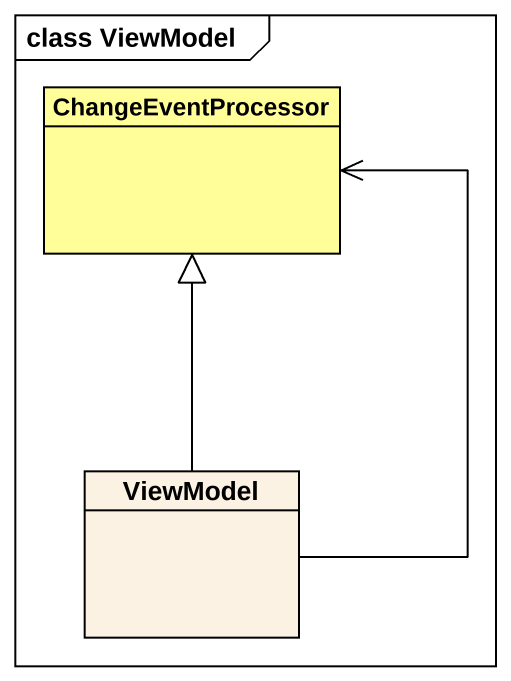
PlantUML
@startuml
mainframe class ViewModel
hide circle
hide empty members
class ChangeEventProcessor #FFFE99
class ViewModel
ViewModel -up-|> ChangeEventProcessor
ViewModel -up-> ChangeEventProcessor
@enduml
